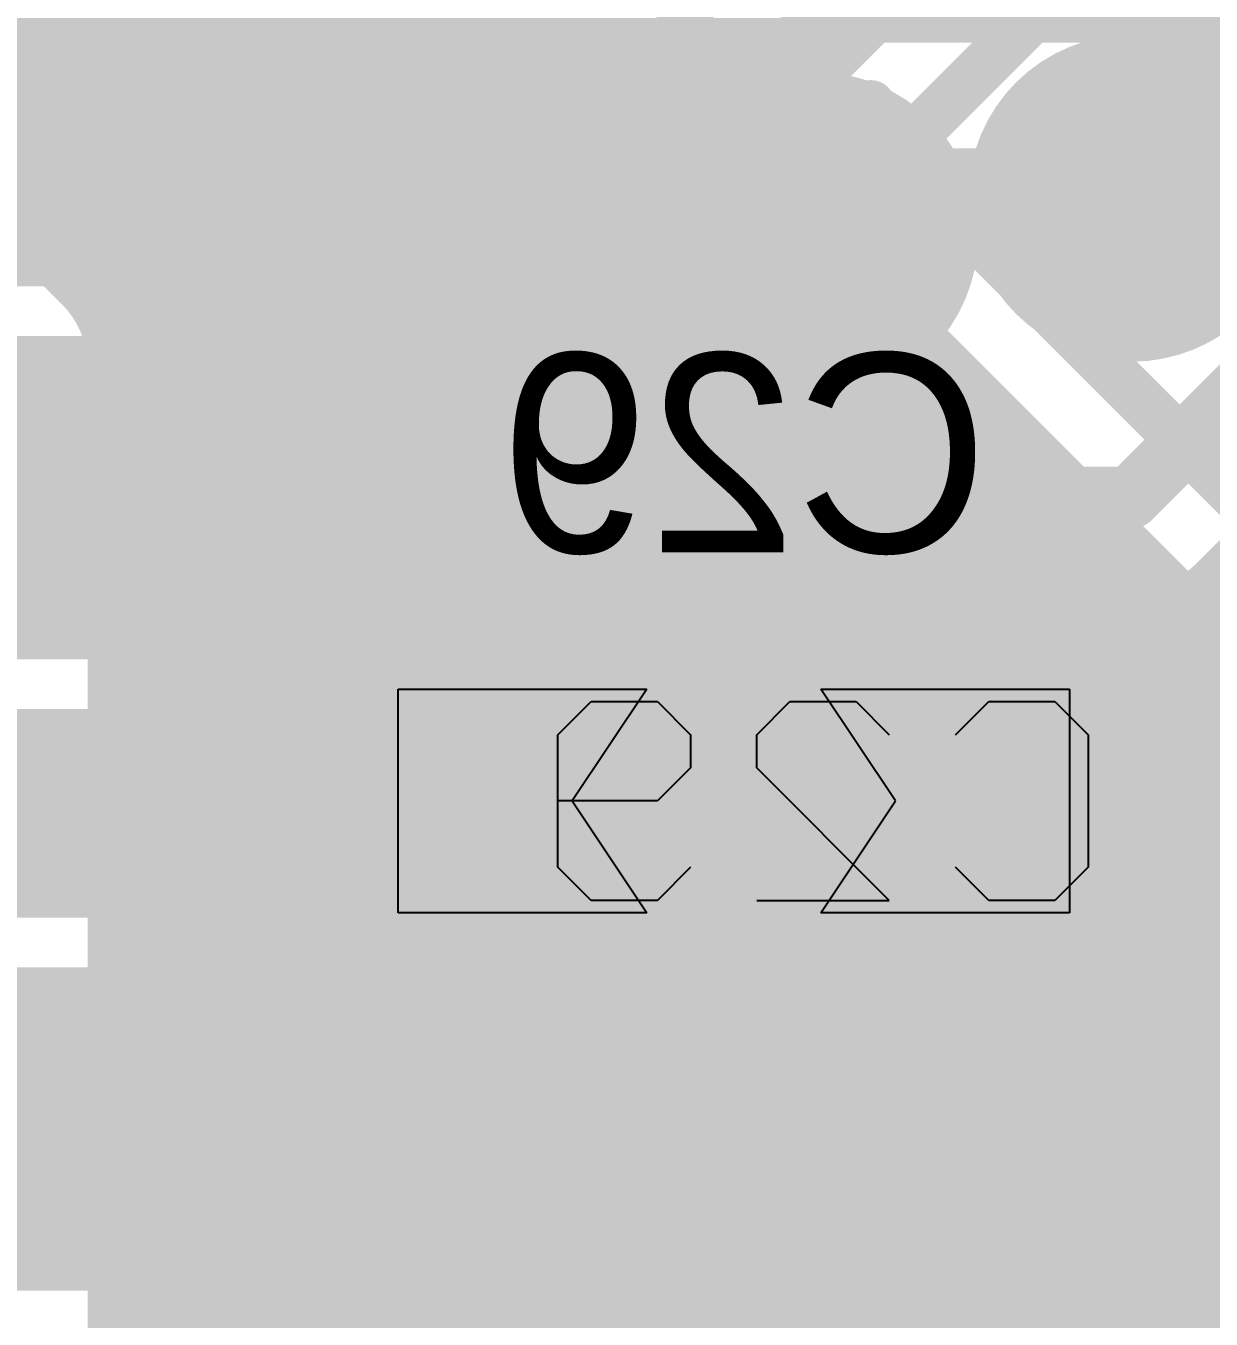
# Model space of a CAD drawing. Header units: millimetres. Extents: x 0.11 to 5.67, y 0.55 to 4.24.
# Drawn here: x 3.5719 to 3.7596, y 0.9071 to 1.1119 of the extents above; entities that cross this region are included whole.
import ezdxf

# ---------------------------------------------------------------- set-up
doc = ezdxf.new("R2010")
doc.units = ezdxf.units.MM
doc.header["$MEASUREMENT"] = 0
for name, color, linetype in [('BottomLayer', 5, 'Continuous'), ('BottomOverlay', 54, 'Continuous'), ('BottomPaste', 16, 'Continuous'), ('BottomSolder', 6, 'Continuous'), ('InternalPlane1', 76, 'Continuous'), ('InternalPlane2', 16, 'Continuous'), ('Mechanical3', 76, 'Continuous'), ('MultiLayer', 9, 'Continuous'), ('TopLayer', 1, 'Continuous'), ('TopPaste', 8, 'Continuous'), ('TopSolder', 216, 'Continuous'), ('ViaHoleLayer', 16, 'Continuous')]:
    doc.layers.add(name, color=color, linetype=linetype)

# ---------------------------------------------------------------- blocks, each defined once
blk = doc.blocks.new('SCVW06A25020_35')
at = {"layer": 'TopLayer', "const_width": 0.011811}
for points in [[(1.0166536, 0.211811, 1), (1.0284646, 0.211811, 1)], [(1.0166536, 0.188189, 1), (1.0284646, 0.188189, 1)], [(1.0166536, 0.111811, 1), (1.0284646, 0.111811, 1)], [(1.0166536, 0.088189, 1), (1.0284646, 0.088189, 1)]]:
    blk.add_lwpolyline(points, format="xyb", close=True, dxfattribs=at)
at = {"layer": 'TopLayer'}
for points in [[(0.9674409, 0.176378), (1.0225591, 0.176378), (0.9674409, 0.223622), (1.0225591, 0.223622)], [(0.9556299, 0.188189), (1.0343701, 0.188189), (0.9556299, 0.211811), (1.0343701, 0.211811)], [(0.9674409, 0.076378), (1.0225591, 0.076378), (0.9674409, 0.123622), (1.0225591, 0.123622)], [(0.9556299, 0.088189), (1.0343701, 0.088189), (0.9556299, 0.111811), (1.0343701, 0.111811)]]:
    blk.add_solid(points, dxfattribs=at)
at = {"layer": 'TopPaste', "const_width": 0.011811}
for points in [[(1.0166536, 0.211811, 1), (1.0284646, 0.211811, 1)], [(1.0166536, 0.188189, 1), (1.0284646, 0.188189, 1)], [(1.0166536, 0.111811, 1), (1.0284646, 0.111811, 1)], [(1.0166536, 0.088189, 1), (1.0284646, 0.088189, 1)]]:
    blk.add_lwpolyline(points, format="xyb", close=True, dxfattribs=at)
at = {"layer": 'TopPaste'}
for points in [[(0.9674409, 0.176378), (1.0225591, 0.176378), (0.9674409, 0.223622), (1.0225591, 0.223622)], [(0.9556299, 0.188189), (1.0343701, 0.188189), (0.9556299, 0.211811), (1.0343701, 0.211811)], [(0.9674409, 0.076378), (1.0225591, 0.076378), (0.9674409, 0.123622), (1.0225591, 0.123622)], [(0.9556299, 0.088189), (1.0343701, 0.088189), (0.9556299, 0.111811), (1.0343701, 0.111811)]]:
    blk.add_solid(points, dxfattribs=at)
at = {"layer": 'TopSolder', "const_width": 0.0137795}
for points in [[(1.0156694, 0.211811, 1), (1.0294488, 0.211811, 1)], [(1.0156694, 0.188189, 1), (1.0294488, 0.188189, 1)], [(1.0156694, 0.111811, 1), (1.0294488, 0.111811, 1)], [(1.0156694, 0.088189, 1), (1.0294488, 0.088189, 1)]]:
    blk.add_lwpolyline(points, format="xyb", close=True, dxfattribs=at)
at = {"layer": 'TopSolder'}
for points in [[(0.9674409, 0.1744095), (1.0225591, 0.1744095), (0.9674409, 0.2255905), (1.0225591, 0.2255905)], [(0.9536614, 0.188189), (1.0363386, 0.188189), (0.9536614, 0.211811), (1.0363386, 0.211811)], [(0.9674409, 0.0744095), (1.0225591, 0.0744095), (0.9674409, 0.1255905), (1.0225591, 0.1255905)], [(0.9536614, 0.088189), (1.0363386, 0.088189), (0.9536614, 0.111811), (1.0363386, 0.111811)]]:
    blk.add_solid(points, dxfattribs=at)
blk = doc.blocks.new('SMA_B_66')
at = {"layer": 'BottomLayer', "const_width": 0.0172244}
for points in [[(-0.1173722, 0.0172244, 1), (-0.1001478, 0.0172244, 1)], [(-0.0652068, 0.0172244, 1), (-0.0479824, 0.0172244, 1)], [(0.0440452, 0.0172244, 1), (0.0612696, 0.0172244, 1)], [(0.0962106, 0.0172244, 1), (0.113435, 0.0172244, 1)], [(-0.1173722, -0.0172244, 1), (-0.1001478, -0.0172244, 1)], [(0.0440452, -0.0172244, 1), (0.0612696, -0.0172244, 1)], [(0.0962106, -0.0172244, 1), (0.113435, -0.0172244, 1)], [(-0.0652068, -0.0172244, 1), (-0.0479824, -0.0172244, 1)]]:
    blk.add_lwpolyline(points, format="xyb", close=True, dxfattribs=at)
at = {"layer": 'BottomLayer'}
for points in [[(-0.0565946, 0.0344488), (-0.10876, 0.0344488), (-0.0565946, -0.0344488), (-0.10876, -0.0344488)], [(0.1048228, 0.0344488), (0.0526574, 0.0344488), (0.1048228, -0.0344488), (0.0526574, -0.0344488)], [(-0.0393702, 0.0172244), (-0.1259844, 0.0172244), (-0.0393702, -0.0172244), (-0.1259844, -0.0172244)], [(0.1220472, 0.0172244), (0.035433, 0.0172244), (0.1220472, -0.0172244), (0.035433, -0.0172244)]]:
    blk.add_solid(points, dxfattribs=at)
at = {"layer": 'BottomOverlay'}
for points, const_width in [([(0.1023621, 0.0570866), (-0.1062993, 0.0570866)], 0.007874), ([(-0.1062993, 0.0570866), (-0.1062993, 0.0462598)], 0.007874), ([(0.1023621, 0.0570866), (0.1023621, 0.0462598)], 0.007874), ([(0.0230314, 0.035), (-0.0269686, 0)], 0.005), ([(-0.0269686, 0.035), (-0.0269686, -0.035)], 0.005), ([(0.0230314, 0.035), (0.0230314, -0.035)], 0.005), ([(0.0230314, -0.035), (-0.0269686, 0)], 0.005), ([(-0.1062993, -0.0462598), (-0.1062993, -0.0570866)], 0.007874), ([(0.1023621, -0.0462598), (0.1023621, -0.0570866)], 0.007874), ([(0.1023621, -0.0570866), (-0.1062993, -0.0570866)], 0.007874)]:
    blk.add_lwpolyline(points, dxfattribs=dict(at, const_width=const_width))
for points, const_width in [([(-0.1082678, 0.0570866, 1), (-0.1043308, 0.0570866, 1)], 0.003937), ([(-0.1082678, 0.0570866, 1), (-0.1043308, 0.0570866, 1)], 0.003937), ([(0.1003936, 0.0570866, 1), (0.1043306, 0.0570866, 1)], 0.003937), ([(0.1003936, 0.0570866, 1), (0.1043306, 0.0570866, 1)], 0.003937), ([(-0.1082678, 0.0462598, 1), (-0.1043308, 0.0462598, 1)], 0.003937), ([(0.1003936, 0.0462598, 1), (0.1043306, 0.0462598, 1)], 0.003937), ([(-0.0282186, 0.035, 1), (-0.0257186, 0.035, 1)], 0.0025), ([(0.0217814, 0.035, 1), (0.0242814, 0.035, 1)], 0.0025), ([(0.0217814, 0.035, 1), (0.0242814, 0.035, 1)], 0.0025), ([(-0.0282186, 0, 1), (-0.0257186, 0, 1)], 0.0025), ([(-0.0282186, 0, 1), (-0.0257186, 0, 1)], 0.0025), ([(-0.0282186, -0.035, 1), (-0.0257186, -0.035, 1)], 0.0025), ([(0.0217814, -0.035, 1), (0.0242814, -0.035, 1)], 0.0025), ([(0.0217814, -0.035, 1), (0.0242814, -0.035, 1)], 0.0025), ([(-0.1082678, -0.0462598, 1), (-0.1043308, -0.0462598, 1)], 0.003937), ([(0.1003936, -0.0462598, 1), (0.1043306, -0.0462598, 1)], 0.003937), ([(-0.1082678, -0.0570866, 1), (-0.1043308, -0.0570866, 1)], 0.003937), ([(-0.1082678, -0.0570866, 1), (-0.1043308, -0.0570866, 1)], 0.003937), ([(0.1003936, -0.0570866, 1), (0.1043306, -0.0570866, 1)], 0.003937), ([(0.1003936, -0.0570866, 1), (0.1043306, -0.0570866, 1)], 0.003937)]:
    blk.add_lwpolyline(points, format="xyb", close=True, dxfattribs=dict(at, const_width=const_width))
at = {"layer": 'BottomPaste', "const_width": 0.0172244}
for points in [[(-0.1173722, 0.0172244, 1), (-0.1001478, 0.0172244, 1)], [(-0.0652068, 0.0172244, 1), (-0.0479824, 0.0172244, 1)], [(0.0440452, 0.0172244, 1), (0.0612696, 0.0172244, 1)], [(0.0962106, 0.0172244, 1), (0.113435, 0.0172244, 1)], [(-0.1173722, -0.0172244, 1), (-0.1001478, -0.0172244, 1)], [(0.0440452, -0.0172244, 1), (0.0612696, -0.0172244, 1)], [(0.0962106, -0.0172244, 1), (0.113435, -0.0172244, 1)], [(-0.0652068, -0.0172244, 1), (-0.0479824, -0.0172244, 1)]]:
    blk.add_lwpolyline(points, format="xyb", close=True, dxfattribs=at)
at = {"layer": 'BottomPaste'}
for points in [[(-0.0565946, 0.0344488), (-0.10876, 0.0344488), (-0.0565946, -0.0344488), (-0.10876, -0.0344488)], [(0.1048228, 0.0344488), (0.0526574, 0.0344488), (0.1048228, -0.0344488), (0.0526574, -0.0344488)], [(-0.0393702, 0.0172244), (-0.1259844, 0.0172244), (-0.0393702, -0.0172244), (-0.1259844, -0.0172244)], [(0.1220472, 0.0172244), (0.035433, 0.0172244), (0.1220472, -0.0172244), (0.035433, -0.0172244)]]:
    blk.add_solid(points, dxfattribs=at)
at = {"layer": 'BottomSolder', "const_width": 0.0191929}
for points in [[(-0.1183564, 0.0172244, 1), (-0.0991636, 0.0172244, 1)], [(-0.066191, 0.0172244, 1), (-0.0469982, 0.0172244, 1)], [(0.043061, 0.0172244, 1), (0.0622538, 0.0172244, 1)], [(0.0952264, 0.0172244, 1), (0.1144192, 0.0172244, 1)], [(-0.1183564, -0.0172244, 1), (-0.0991636, -0.0172244, 1)], [(-0.066191, -0.0172244, 1), (-0.0469982, -0.0172244, 1)], [(0.043061, -0.0172244, 1), (0.0622538, -0.0172244, 1)], [(0.0952264, -0.0172244, 1), (0.1144192, -0.0172244, 1)]]:
    blk.add_lwpolyline(points, format="xyb", close=True, dxfattribs=at)
at = {"layer": 'BottomSolder'}
for points in [[(-0.0565946, 0.0364173), (-0.10876, 0.0364173), (-0.0565946, -0.0364173), (-0.10876, -0.0364173)], [(0.1048228, 0.0364173), (0.0526574, 0.0364173), (0.1048228, -0.0364173), (0.0526574, -0.0364173)], [(-0.0374017, 0.0172244), (-0.1279529, 0.0172244), (-0.0374017, -0.0172244), (-0.1279529, -0.0172244)], [(0.1240157, 0.0172244), (0.0334645, 0.0172244), (0.1240157, -0.0172244), (0.0334645, -0.0172244)]]:
    blk.add_solid(points, dxfattribs=at)
at = {"layer": 'Mechanical3'}
for p, q in [((-0.1003937, -0.0003238), (-0.0872746, 0.0127953)), ((-0.0872746, 0.0127953), (-0.0741555, -0.0003238)), ((-0.0610363, -0.0265621), (-0.0610363, 0.0127953)), ((-0.0610363, 0.0127953), (-0.0413576, 0.0127953)), ((-0.0413576, 0.0127953), (-0.0347981, 0.0062357)), ((0.0045593, 0.0127953), (-0.0216789, 0.0127953)), ((-0.0216789, 0.0127953), (0.0045593, -0.0134429)), ((0.0242381, 0.0127953), (0.0176785, 0.0062357)), ((0.0373572, 0.0127953), (0.0242381, 0.0127953)), ((0.0439167, 0.0062357), (0.0373572, 0.0127953)), ((-0.0347981, 0.0062357), (-0.0347981, -0.0200025)), ((0.0439167, -0.0003238), (0.0439167, 0.0062357)), ((-0.1003937, -0.0265621), (-0.1003937, -0.0003238)), ((-0.0741555, -0.0003238), (-0.0741555, -0.0265621)), ((0.0373572, -0.0068834), (0.0439167, -0.0003238)), ((0.0373572, -0.0068834), (0.0307976, -0.0068834)), ((0.0307976, -0.0068834), (0.0373572, -0.0068834)), ((0.0439167, -0.0134429), (0.0373572, -0.0068834)), ((0.0045593, -0.0134429), (0.0045593, -0.0200025)), ((0.0439167, -0.0200025), (0.0439167, -0.0134429)), ((-0.0347981, -0.0200025), (-0.0413576, -0.0265621)), ((-0.0151193, -0.0265621), (-0.0216789, -0.0200025)), ((0.0045593, -0.0200025), (-0.0020002, -0.0265621)), ((0.0176785, -0.0200025), (0.0242381, -0.0265621)), ((0.0373572, -0.0265621), (0.0439167, -0.0200025)), ((-0.0413576, -0.0265621), (-0.0610363, -0.0265621)), ((-0.0020002, -0.0265621), (-0.0151193, -0.0265621)), ((0.0242381, -0.0265621), (0.0373572, -0.0265621))]:
    blk.add_line(p, q, dxfattribs=at)
blk = doc.blocks.new('CC0603_B_251')
at = {"layer": 'BottomLayer'}
for points in [[(-0.0531496, -0.0177165), (-0.0137796, -0.0177165), (-0.0531496, 0.0177165), (-0.0137796, 0.0177165)], [(0.0531495, 0.0177165), (0.0137795, 0.0177165), (0.0531495, -0.0177165), (0.0137795, -0.0177165)]]:
    blk.add_solid(points, dxfattribs=at)
at = {"layer": 'BottomOverlay', "const_width": 0.0070079}
for points in [[(-0.0603075, -0.025576, -0.2011811506940101), (-0.060352, 0.0254697)], [(0.0604228, 0.0254697, -0.2011811506940102), (0.0603783, -0.025576)]]:
    blk.add_lwpolyline(points, format="xyb", dxfattribs=at)
at = {"layer": 'BottomOverlay', "const_width": 0.0035039}
for points in [[(-0.062104, 0.0254697, 1), (-0.0586, 0.0254697, 1)], [(-0.0617166, 0.0255, 1), (-0.0582126, 0.0255, 1)], [(0.0582834, 0.0255, 1), (0.0617874, 0.0255, 1)], [(0.0586708, 0.0254697, 1), (0.0621748, 0.0254697, 1)], [(-0.0620595, -0.025576, 1), (-0.0585555, -0.025576, 1)], [(-0.0617914, -0.0255906, 1), (-0.0582874, -0.0255906, 1)], [(0.0582873, -0.0255906, 1), (0.0617913, -0.0255906, 1)], [(0.0586263, -0.025576, 1), (0.0621303, -0.025576, 1)]]:
    blk.add_lwpolyline(points, format="xyb", close=True, dxfattribs=at)
at = {"layer": 'BottomOverlay', "const_width": 0.0070079}
for points in [[(0.0600354, 0.0255), (-0.0599646, 0.0255)], [(0.0600393, -0.0255906), (-0.0600394, -0.0255906)]]:
    blk.add_lwpolyline(points, dxfattribs=at)
at = {"layer": 'BottomPaste'}
for p, q in [((-0.0531496, -0.0177165), (-0.0531496, 0.0177165)), ((-0.0531496, 0.0177165), (-0.0137796, 0.0177165)), ((-0.0137796, 0.0177165), (-0.0255906, 0)), ((0.0255905, 0), (0.0137795, 0.0177165)), ((0.0137795, 0.0177165), (0.0531495, 0.0177165)), ((0.0531495, 0.0177165), (0.0531495, -0.0177165)), ((-0.0255906, 0), (-0.0137796, -0.0177165)), ((0.0137795, -0.0177165), (0.0255905, 0)), ((-0.0137796, -0.0177165), (-0.0531496, -0.0177165)), ((0.0531495, -0.0177165), (0.0137795, -0.0177165))]:
    blk.add_line(p, q, dxfattribs=at)
at = {"layer": 'BottomSolder'}
for points in [[(-0.0551181, -0.019685), (-0.0118111, -0.019685), (-0.0551181, 0.019685), (-0.0118111, 0.019685)], [(0.055118, 0.019685), (0.011811, 0.019685), (0.055118, -0.019685), (0.011811, -0.019685)]]:
    blk.add_solid(points, dxfattribs=at)
at = {"layer": 'Mechanical3'}
for p, q in [((-0.0561024, 0.0105003), (-0.0508547, 0.015748)), ((-0.0508547, 0.015748), (-0.0403594, 0.015748)), ((-0.0403594, 0.015748), (-0.0351118, 0.0105003)), ((-0.0036259, 0.015748), (-0.0246165, 0.015748)), ((-0.0246165, 0.015748), (-0.0036259, -0.0052426)), ((0.0068694, 0.0105003), (0.0121171, 0.015748)), ((0.0121171, 0.015748), (0.0226124, 0.015748)), ((0.0226124, 0.015748), (0.02786, 0.0105003)), ((-0.0561024, -0.0104903), (-0.0561024, 0.0105003)), ((0.02786, 0.0105003), (0.02786, -0.0104903)), ((0.0068694, -0.0052426), (0.0121171, 5e-06)), ((0.0121171, 5e-06), (0.02786, 5e-06)), ((-0.0036259, -0.0052426), (-0.0036259, -0.0104903)), ((0.0068694, -0.0104903), (0.0068694, -0.0052426)), ((-0.0508547, -0.0157379), (-0.0561024, -0.0104903)), ((-0.0351118, -0.0104903), (-0.0403594, -0.0157379)), ((-0.0193688, -0.0157379), (-0.0246165, -0.0104903)), ((-0.0036259, -0.0104903), (-0.0088735, -0.0157379)), ((0.0121171, -0.0157379), (0.0068694, -0.0104903)), ((0.02786, -0.0104903), (0.0226124, -0.0157379)), ((-0.0403594, -0.0157379), (-0.0508547, -0.0157379)), ((-0.0088735, -0.0157379), (-0.0193688, -0.0157379)), ((0.0226124, -0.0157379), (0.0121171, -0.0157379))]:
    blk.add_line(p, q, dxfattribs=at)

msp = doc.modelspace()

# ---------------------------------------------------------------- linework, layer by layer
at = {"layer": 'BottomLayer', "const_width": 0.007874}
for points in [[(3.6866953, 1.1022295, -0.2573655912478343), (3.6722442, 1.1284449)], [(3.7151567, 1.0608586, -1.216251709040731), (3.6866953, 1.1022295)], [(3.5804411, 1.0705983, -0.198912367379658), (3.5856301, 1.0580708)], [(3.5804411, 1.0705983, -0.198912367379658), (3.5856301, 1.0580708)], [(3.6312281, 1.0206693, -1.439245093489623), (3.676181, 1.0374016)], [(3.676181, 1.0374016, -0.1800741937175456), (3.6699529, 1.0206693)]]:
    msp.add_lwpolyline(points, format="xyb", dxfattribs=at)
at = {"layer": 'BottomLayer'}
for points, const_width in [([(3.5442913, 1.1092481), (3.6789022, 1.1092481)], 0.007874), ([(3.5442913, 1.1067481), (3.5804411, 1.0705983)], 0.007874), ([(3.5496653, 1.1013741), (3.6849097, 1.1013741)], 0.007874), ([(3.5575393, 1.0935001), (3.6759454, 1.0935001)], 0.007874), ([(3.5654133, 1.0856261), (3.6722037, 1.0856261)], 0.007874), ([(3.7470472, 1.0846457), (3.8572834, 0.9744095)], 0.007874), ([(3.5732873, 1.0777521), (3.671279, 1.0777521)], 0.007874), ([(3.6968504, 1.0787402), (3.7223301, 1.0787402)], 0.007874), ([(3.7223301, 1.0787402), (3.8404403, 0.96063)], 0.007874), ([(3.581122, 1.0698781), (3.6728434, 1.0698781)], 0.007874), ([(3.585188, 1.0620041), (3.6435484, 1.0620041)], 0.007874), ([(3.6576326, 1.0620041), (3.6774913, 1.0620041)], 0.007874), ([(3.7151567, 1.0608586), (3.8279128, 0.9481025)], 0.007874), ([(3.5856301, 0.6387795), (3.5856301, 1.0580708)], 0.007874), ([(3.5856301, 1.0541301), (3.6312248, 1.0541301)], 0.007874), ([(3.6699562, 1.0541301), (3.6898349, 1.0541301)], 0.007874), ([(3.7038659, 1.0541301), (3.7218852, 1.0541301)], 0.007874), ([(3.5856301, 1.0462561), (3.6265807, 1.0462561)], 0.007874), ([(3.6746003, 1.0462561), (3.7297592, 1.0462561)], 0.007874), ([(3.5856301, 1.0383821), (3.6250188, 1.0383821)], 0.007874), ([(3.6505905, 1.0374016), (3.6505906, 1.0374015)], 0.0098425), ([(3.6505906, 0.9891732), (3.6505906, 1.0374015)], 0.0098425), ([(3.6761622, 1.0383821), (3.7376332, 1.0383821)], 0.007874), ([(3.5856301, 1.0305081), (3.625946, 1.0305081)], 0.007874), ([(3.675235, 1.0305081), (3.7455072, 1.0305081)], 0.007874), ([(3.5856301, 1.0226341), (3.6296909, 1.0226341)], 0.007874), ([(3.6714901, 1.0226341), (3.7533812, 1.0226341)], 0.007874), ([(3.617126, 1.0206693), (3.6312281, 1.0206693)], 0.007874), ([(3.617126, 0.9576771), (3.617126, 1.0206693)], 0.007874), ([(3.6699529, 1.0206693), (3.6840552, 1.0206693)], 0.007874), ([(3.6840552, 0.9576771), (3.6840552, 1.0206693)], 0.007874), ([(3.6860236, 1.0187008), (3.7490158, 1.0187008)], 0.007874), ([(3.6860236, 0.9596456), (3.6860236, 1.0187008)], 0.007874), ([(3.7490158, 0.9596456), (3.7490158, 1.0187008)], 0.007874), ([(3.5856301, 1.0147601), (3.617126, 1.0147601)], 0.007874), ([(3.7175197, 0.9891732), (3.7175197, 1.0147637)], 0.007874), ([(3.7490158, 1.0147601), (3.7612552, 1.0147601)], 0.007874), ([(3.5856301, 1.0068861), (3.617126, 1.0068861)], 0.007874), ([(3.7490158, 1.0068861), (3.7691292, 1.0068861)], 0.007874), ([(3.5856301, 0.9990121), (3.617126, 0.9990121)], 0.007874), ([(3.7490158, 0.9990121), (3.7770032, 0.9990121)], 0.007874), ([(3.7165354, 0.9881889), (3.7175197, 0.9891732)], 0.019685), ([(3.7165354, 0.9537402), (3.7165354, 0.9881889)], 0.019685), ([(3.5856301, 0.9911381), (3.617126, 0.9911381)], 0.007874), ([(3.7490158, 0.9911381), (3.7848772, 0.9911381)], 0.007874), ([(3.6899607, 0.9891732), (3.7175197, 0.9891732)], 0.007874), ([(3.7175197, 0.9891732), (3.7450787, 0.9891732)], 0.007874), ([(3.7175197, 0.9635827), (3.7175197, 0.9891732)], 0.007874), ([(3.5856301, 0.9832641), (3.617126, 0.9832641)], 0.007874), ([(3.7490158, 0.9832641), (3.7927512, 0.9832641)], 0.007874), ([(3.5856301, 0.9753901), (3.617126, 0.9753901)], 0.007874), ([(3.7490158, 0.9753901), (3.8006252, 0.9753901)], 0.007874), ([(3.5856301, 0.9675161), (3.617126, 0.9675161)], 0.007874), ([(3.7490158, 0.9675161), (3.8084992, 0.9675161)], 0.007874), ([(3.5856301, 0.9596421), (3.617126, 0.9596421)], 0.007874), ([(3.6840552, 0.9596421), (3.8163732, 0.9596421)], 0.007874), ([(3.6860236, 0.9596456), (3.7490158, 0.9596456)], 0.007874), ([(3.617126, 0.9576771), (3.6840552, 0.9576771)], 0.007874), ([(3.5856301, 0.9517681), (3.8242472, 0.9517681)], 0.007874), ([(3.5856301, 0.9438941), (3.8346279, 0.9438941)], 0.007874), ([(3.5856301, 0.9360201), (3.8444882, 0.9360201)], 0.007874), ([(3.5856301, 0.9281461), (3.8444882, 0.9281461)], 0.007874), ([(3.5856301, 0.9202721), (3.8444882, 0.9202721)], 0.007874), ([(3.5856301, 0.9123981), (3.8444882, 0.9123981)], 0.007874), ([(3.5856301, 0.9045241), (3.8444882, 0.9045241)], 0.007874)]:
    msp.add_lwpolyline(points, dxfattribs=dict(at, const_width=const_width))
for points, const_width in [([(3.6769337, 1.1092481, 1), (3.6808707, 1.1092481, 1)], 0.003937), ([(3.6847268, 1.1022295, 1), (3.6886638, 1.1022295, 1)], 0.003937), ([(3.6847268, 1.1022295, 1), (3.6886638, 1.1022295, 1)], 0.003937), ([(3.6829412, 1.1013741, 1), (3.6868782, 1.1013741, 1)], 0.003937), ([(3.6739769, 1.0935001, 1), (3.6779139, 1.0935001, 1)], 0.003937), ([(3.7411417, 1.0846457, 1), (3.7529527, 1.0846457, 1)], 0.011811), ([(3.6909449, 1.0787402, 1), (3.7027559, 1.0787402, 1)], 0.011811), ([(3.6702352, 1.0856261, 1), (3.6741722, 1.0856261, 1)], 0.003937), ([(3.7450787, 1.0846457, 1), (3.7490157, 1.0846457, 1)], 0.003937), ([(3.5713188, 1.0777521, 1), (3.5752558, 1.0777521, 1)], 0.003937), ([(3.6693105, 1.0777521, 1), (3.6732475, 1.0777521, 1)], 0.003937), ([(3.6948819, 1.0787402, 1), (3.6988189, 1.0787402, 1)], 0.003937), ([(3.7203616, 1.0787402, 1), (3.7242986, 1.0787402, 1)], 0.003937), ([(3.7203616, 1.0787402, 1), (3.7242986, 1.0787402, 1)], 0.003937), ([(3.5784726, 1.0705983, 1), (3.5824096, 1.0705983, 1)], 0.003937), ([(3.5784726, 1.0705983, 1), (3.5824096, 1.0705983, 1)], 0.003937), ([(3.5784726, 1.0705983, 1), (3.5824096, 1.0705983, 1)], 0.003937), ([(3.5791535, 1.0698781, 1), (3.5830905, 1.0698781, 1)], 0.003937), ([(3.6708749, 1.0698781, 1), (3.6748119, 1.0698781, 1)], 0.003937), ([(3.5832195, 1.0620041, 1), (3.5871565, 1.0620041, 1)], 0.003937), ([(3.6415799, 1.0620041, 1), (3.6455169, 1.0620041, 1)], 0.003937), ([(3.6556641, 1.0620041, 1), (3.6596011, 1.0620041, 1)], 0.003937), ([(3.6755228, 1.0620041, 1), (3.6794598, 1.0620041, 1)], 0.003937), ([(3.7131882, 1.0608586, 1), (3.7171252, 1.0608586, 1)], 0.003937), ([(3.7131882, 1.0608586, 1), (3.7171252, 1.0608586, 1)], 0.003937), ([(3.5836616, 1.0580708, 1), (3.5875986, 1.0580708, 1)], 0.003937), ([(3.5836616, 1.0580708, 1), (3.5875986, 1.0580708, 1)], 0.003937), ([(3.5836616, 1.0580708, 1), (3.5875986, 1.0580708, 1)], 0.003937), ([(3.5836616, 1.0541301, 1), (3.5875986, 1.0541301, 1)], 0.003937), ([(3.6292563, 1.0541301, 1), (3.6331933, 1.0541301, 1)], 0.003937), ([(3.6679877, 1.0541301, 1), (3.6719247, 1.0541301, 1)], 0.003937), ([(3.6878664, 1.0541301, 1), (3.6918034, 1.0541301, 1)], 0.003937), ([(3.7018974, 1.0541301, 1), (3.7058344, 1.0541301, 1)], 0.003937), ([(3.7199167, 1.0541301, 1), (3.7238537, 1.0541301, 1)], 0.003937), ([(3.5836616, 1.0462561, 1), (3.5875986, 1.0462561, 1)], 0.003937), ([(3.6246122, 1.0462561, 1), (3.6285492, 1.0462561, 1)], 0.003937), ([(3.644685, 1.0374016, 1), (3.656496, 1.0374016, 1)], 0.011811), ([(3.6726318, 1.0462561, 1), (3.6765688, 1.0462561, 1)], 0.003937), ([(3.7277907, 1.0462561, 1), (3.7317277, 1.0462561, 1)], 0.003937), ([(3.5836616, 1.0383821, 1), (3.5875986, 1.0383821, 1)], 0.003937), ([(3.6230503, 1.0383821, 1), (3.6269873, 1.0383821, 1)], 0.003937), ([(3.6481299, 1.0374016, 1), (3.6530511, 1.0374016, 1)], 0.0049212), ([(3.64813, 1.0374015, 1), (3.6530512, 1.0374015, 1)], 0.0049212), ([(3.64813, 1.0374015, 1), (3.6530512, 1.0374015, 1)], 0.0049212), ([(3.6741937, 1.0383821, 1), (3.6781307, 1.0383821, 1)], 0.003937), ([(3.6742125, 1.0374016, 1), (3.6781495, 1.0374016, 1)], 0.003937), ([(3.6742125, 1.0374016, 1), (3.6781495, 1.0374016, 1)], 0.003937), ([(3.7356647, 1.0383821, 1), (3.7396017, 1.0383821, 1)], 0.003937), ([(3.5836616, 1.0305081, 1), (3.5875986, 1.0305081, 1)], 0.003937), ([(3.6239775, 1.0305081, 1), (3.6279145, 1.0305081, 1)], 0.003937), ([(3.6732665, 1.0305081, 1), (3.6772035, 1.0305081, 1)], 0.003937), ([(3.7435387, 1.0305081, 1), (3.7474757, 1.0305081, 1)], 0.003937), ([(3.5836616, 1.0226341, 1), (3.5875986, 1.0226341, 1)], 0.003937), ([(3.6277224, 1.0226341, 1), (3.6316594, 1.0226341, 1)], 0.003937), ([(3.6695216, 1.0226341, 1), (3.6734586, 1.0226341, 1)], 0.003937), ([(3.7514127, 1.0226341, 1), (3.7553497, 1.0226341, 1)], 0.003937), ([(3.6151575, 1.0206693, 1), (3.6190945, 1.0206693, 1)], 0.003937), ([(3.6151575, 1.0206693, 1), (3.6190945, 1.0206693, 1)], 0.003937), ([(3.6292596, 1.0206693, 1), (3.6331966, 1.0206693, 1)], 0.003937), ([(3.6292596, 1.0206693, 1), (3.6331966, 1.0206693, 1)], 0.003937), ([(3.6679844, 1.0206693, 1), (3.6719214, 1.0206693, 1)], 0.003937), ([(3.6679844, 1.0206693, 1), (3.6719214, 1.0206693, 1)], 0.003937), ([(3.6820867, 1.0206693, 1), (3.6860237, 1.0206693, 1)], 0.003937), ([(3.6820867, 1.0206693, 1), (3.6860237, 1.0206693, 1)], 0.003937), ([(3.6840551, 1.0187008, 1), (3.6879921, 1.0187008, 1)], 0.003937), ([(3.6840551, 1.0187008, 1), (3.6879921, 1.0187008, 1)], 0.003937), ([(3.7470473, 1.0187008, 1), (3.7509843, 1.0187008, 1)], 0.003937), ([(3.7470473, 1.0187008, 1), (3.7509843, 1.0187008, 1)], 0.003937), ([(3.5836616, 1.0147601, 1), (3.5875986, 1.0147601, 1)], 0.003937), ([(3.6151575, 1.0147601, 1), (3.6190945, 1.0147601, 1)], 0.003937), ([(3.7155512, 1.0147637, 1), (3.7194882, 1.0147637, 1)], 0.003937), ([(3.7470473, 1.0147601, 1), (3.7509843, 1.0147601, 1)], 0.003937), ([(3.7592867, 1.0147601, 1), (3.7632237, 1.0147601, 1)], 0.003937), ([(3.5836616, 1.0068861, 1), (3.5875986, 1.0068861, 1)], 0.003937), ([(3.6151575, 1.0068861, 1), (3.6190945, 1.0068861, 1)], 0.003937), ([(3.7470473, 1.0068861, 1), (3.7509843, 1.0068861, 1)], 0.003937), ([(3.5836616, 0.9990121, 1), (3.5875986, 0.9990121, 1)], 0.003937), ([(3.6151575, 0.9990121, 1), (3.6190945, 0.9990121, 1)], 0.003937), ([(3.7470473, 0.9990121, 1), (3.7509843, 0.9990121, 1)], 0.003937), ([(3.7116142, 0.9881889, 1), (3.7214566, 0.9881889, 1)], 0.0098425), ([(3.7116142, 0.9881889, 1), (3.7214566, 0.9881889, 1)], 0.0098425), ([(3.7125985, 0.9891732, 1), (3.7224409, 0.9891732, 1)], 0.0098425), ([(3.5836616, 0.9911381, 1), (3.5875986, 0.9911381, 1)], 0.003937), ([(3.6151575, 0.9911381, 1), (3.6190945, 0.9911381, 1)], 0.003937), ([(3.64813, 0.9891732, 1), (3.6530512, 0.9891732, 1)], 0.0049212), ([(3.7470473, 0.9911381, 1), (3.7509843, 0.9911381, 1)], 0.003937), ([(3.6879922, 0.9891732, 1), (3.6919292, 0.9891732, 1)], 0.003937), ([(3.7155512, 0.9891732, 1), (3.7194882, 0.9891732, 1)], 0.003937), ([(3.7155512, 0.9891732, 1), (3.7194882, 0.9891732, 1)], 0.003937), ([(3.7155512, 0.9891732, 1), (3.7194882, 0.9891732, 1)], 0.003937), ([(3.7155512, 0.9891732, 1), (3.7194882, 0.9891732, 1)], 0.003937), ([(3.7431102, 0.9891732, 1), (3.7470472, 0.9891732, 1)], 0.003937), ([(3.5836616, 0.9832641, 1), (3.5875986, 0.9832641, 1)], 0.003937), ([(3.6151575, 0.9832641, 1), (3.6190945, 0.9832641, 1)], 0.003937), ([(3.7470473, 0.9832641, 1), (3.7509843, 0.9832641, 1)], 0.003937), ([(3.5836616, 0.9753901, 1), (3.5875986, 0.9753901, 1)], 0.003937), ([(3.6151575, 0.9753901, 1), (3.6190945, 0.9753901, 1)], 0.003937), ([(3.7470473, 0.9753901, 1), (3.7509843, 0.9753901, 1)], 0.003937), ([(3.5836616, 0.9675161, 1), (3.5875986, 0.9675161, 1)], 0.003937), ([(3.6151575, 0.9675161, 1), (3.6190945, 0.9675161, 1)], 0.003937), ([(3.7470473, 0.9675161, 1), (3.7509843, 0.9675161, 1)], 0.003937), ([(3.7155512, 0.9635827, 1), (3.7194882, 0.9635827, 1)], 0.003937), ([(3.7106299, 0.9537402, 1), (3.7224409, 0.9537402, 1)], 0.011811), ([(3.5836616, 0.9596421, 1), (3.5875986, 0.9596421, 1)], 0.003937), ([(3.6151575, 0.9596421, 1), (3.6190945, 0.9596421, 1)], 0.003937), ([(3.6820867, 0.9596421, 1), (3.6860237, 0.9596421, 1)], 0.003937), ([(3.6840551, 0.9596456, 1), (3.6879921, 0.9596456, 1)], 0.003937), ([(3.6840551, 0.9596456, 1), (3.6879921, 0.9596456, 1)], 0.003937), ([(3.7116142, 0.9537402, 1), (3.7214566, 0.9537402, 1)], 0.0098425), ([(3.7470473, 0.9596456, 1), (3.7509843, 0.9596456, 1)], 0.003937), ([(3.7470473, 0.9596456, 1), (3.7509843, 0.9596456, 1)], 0.003937), ([(3.6151575, 0.9576771, 1), (3.6190945, 0.9576771, 1)], 0.003937), ([(3.6151575, 0.9576771, 1), (3.6190945, 0.9576771, 1)], 0.003937), ([(3.6820867, 0.9576771, 1), (3.6860237, 0.9576771, 1)], 0.003937), ([(3.6820867, 0.9576771, 1), (3.6860237, 0.9576771, 1)], 0.003937), ([(3.5836616, 0.9517681, 1), (3.5875986, 0.9517681, 1)], 0.003937), ([(3.5836616, 0.9438941, 1), (3.5875986, 0.9438941, 1)], 0.003937), ([(3.5836616, 0.9360201, 1), (3.5875986, 0.9360201, 1)], 0.003937), ([(3.5836616, 0.9281461, 1), (3.5875986, 0.9281461, 1)], 0.003937), ([(3.5836616, 0.9202721, 1), (3.5875986, 0.9202721, 1)], 0.003937), ([(3.5836616, 0.9123981, 1), (3.5875986, 0.9123981, 1)], 0.003937), ([(3.5836616, 0.9045241, 1), (3.5875986, 0.9045241, 1)], 0.003937)]:
    msp.add_lwpolyline(points, format="xyb", close=True, dxfattribs=dict(at, const_width=const_width))
at = {"layer": 'InternalPlane1', "const_width": 0.0259055}
for points in [[(3.7340945, 1.0846457, 1), (3.7599999, 1.0846457, 1)], [(3.6838977, 1.0787402, 1), (3.7098031, 1.0787402, 1)], [(3.6376378, 1.0374016, 1), (3.6635432, 1.0374016, 1)]]:
    msp.add_lwpolyline(points, format="xyb", close=True, dxfattribs=at)
at = {"layer": 'InternalPlane2', "const_width": 0.0259055}
for points in [[(3.7340945, 1.0846457, 1), (3.7599999, 1.0846457, 1)], [(3.6838977, 1.0787402, 1), (3.7098031, 1.0787402, 1)], [(3.6376378, 1.0374016, 1), (3.6635432, 1.0374016, 1)], [(3.7035827, 0.9537402, 1), (3.7294881, 0.9537402, 1)]]:
    msp.add_lwpolyline(points, format="xyb", close=True, dxfattribs=at)
at = {"layer": 'MultiLayer', "const_width": 0.011811}
for points in [[(3.7411417, 1.0846457, 1), (3.7529527, 1.0846457, 1)], [(3.6909449, 1.0787402, 1), (3.7027559, 1.0787402, 1)], [(3.644685, 1.0374016, 1), (3.656496, 1.0374016, 1)], [(3.7106299, 0.9537402, 1), (3.7224409, 0.9537402, 1)]]:
    msp.add_lwpolyline(points, format="xyb", close=True, dxfattribs=at)
at = {"layer": 'TopLayer'}
for points, const_width in [([(3.757874, 1.0974409), (3.757874, 1.6515748)], 0.007874), ([(3.6973804, 1.1043252), (3.7253937, 1.1323385)], 0.007874), ([(3.7468505, 1.0372048), (3.8405512, 1.1309055)], 0.0098425), ([(3.6968504, 1.0787402), (3.7431102, 1.125)], 0.007874), ([(3.4803149, 1.1092481), (3.7023033, 1.1092481)], 0.007874), ([(3.4803149, 1.1013741), (3.6849097, 1.1013741)], 0.007874), ([(3.7470472, 1.0866141), (3.757874, 1.0974409)], 0.007874), ([(3.4803149, 1.0935001), (3.6759454, 1.0935001)], 0.007874), ([(3.7470472, 1.0846457), (3.7470472, 1.0866141)], 0.007874), ([(3.4803149, 1.0856261), (3.6722037, 1.0856261)], 0.007874), ([(3.4803149, 1.0777521), (3.671279, 1.0777521)], 0.007874), ([(3.5493701, 1.0746064), (3.6044883, 1.0746064)], 0.007874), ([(3.6193086, 1.0698781), (3.6728434, 1.0698781)], 0.007874), ([(3.6265378, 1.0620041), (3.6435484, 1.0620041)], 0.007874), ([(3.6576326, 1.0620041), (3.6774913, 1.0620041)], 0.007874), ([(3.6291339, 1.0559055), (3.6329134, 1.0559055)], 0.007874), ([(3.6682676, 1.0559055), (3.6852983, 1.0559055)], 0.007874), ([(3.7600739, 1.0239814), (3.784449, 1.0483565)], 0.007874), ([(3.5769292, 1.0372048), (3.5775197, 1.0377953)], 0.0098425), ([(3.5769292, 1.0372048), (3.7468505, 1.0372048)], 0.0098425), ([(3.7585727, 1.0226341), (3.784449, 1.0226341)], 0.007874), ([(3.6291339, 1.0185041), (3.6333348, 1.0185041)], 0.007874), ([(3.6678462, 1.0185041), (3.7468505, 1.0185041)], 0.007874), ([(3.6277649, 1.0147601), (3.6386642, 1.0147601)], 0.007874), ([(3.6625168, 1.0147601), (3.784449, 1.0147601)], 0.007874), ([(3.6221615, 1.0068861), (3.784449, 1.0068861)], 0.007874), ([(3.5493701, 0.9998032), (3.6044883, 0.9998032)], 0.007874), ([(3.4803149, 0.9990121), (3.784449, 0.9990121)], 0.007874), ([(3.4803149, 0.9911381), (3.784449, 0.9911381)], 0.007874), ([(3.4803149, 0.9832641), (3.784449, 0.9832641)], 0.007874), ([(3.4803149, 0.9753901), (3.784449, 0.9753901)], 0.007874), ([(3.5493701, 0.9746064), (3.6044883, 0.9746064)], 0.007874), ([(3.6221693, 0.9675161), (3.784449, 0.9675161)], 0.007874), ([(3.6277683, 0.9596421), (3.784449, 0.9596421)], 0.007874), ([(3.6299304, 0.9517681), (3.784449, 0.9517681)], 0.007874), ([(3.6300788, 0.9253937), (3.6300788, 0.9490159)], 0.007874), ([(3.6300788, 0.9438941), (3.784449, 0.9438941)], 0.007874), ([(3.6300788, 0.9360201), (3.784449, 0.9360201)], 0.007874), ([(3.6300788, 0.9281461), (3.784449, 0.9281461)], 0.007874), ([(3.6295611, 0.9202721), (3.784449, 0.9202721)], 0.007874), ([(3.6265334, 0.9123981), (3.784449, 0.9123981)], 0.007874), ([(3.6192982, 0.9045241), (3.784449, 0.9045241)], 0.007874)]:
    msp.add_lwpolyline(points, dxfattribs=dict(at, const_width=const_width))
for points, const_width in [([(3.7003348, 1.1092481, 1), (3.7042718, 1.1092481, 1)], 0.003937), ([(3.6954119, 1.1043252, 1), (3.6993489, 1.1043252, 1)], 0.003937), ([(3.6954119, 1.1043252, 1), (3.6993489, 1.1043252, 1)], 0.003937), ([(3.6829412, 1.1013741, 1), (3.6868782, 1.1013741, 1)], 0.003937), ([(3.7559055, 1.0974409, 1), (3.7598425, 1.0974409, 1)], 0.003937), ([(3.7559055, 1.0974409, 1), (3.7598425, 1.0974409, 1)], 0.003937), ([(3.6739769, 1.0935001, 1), (3.6779139, 1.0935001, 1)], 0.003937), ([(3.7411417, 1.0846457, 1), (3.7529527, 1.0846457, 1)], 0.011811), ([(3.6909449, 1.0787402, 1), (3.7027559, 1.0787402, 1)], 0.011811), ([(3.7450787, 1.0866141, 1), (3.7490157, 1.0866141, 1)], 0.003937), ([(3.7450787, 1.0866141, 1), (3.7490157, 1.0866141, 1)], 0.003937), ([(3.6702352, 1.0856261, 1), (3.6741722, 1.0856261, 1)], 0.003937), ([(3.7450787, 1.0846457, 1), (3.7490157, 1.0846457, 1)], 0.003937), ([(3.6693105, 1.0777521, 1), (3.6732475, 1.0777521, 1)], 0.003937), ([(3.6948819, 1.0787402, 1), (3.6988189, 1.0787402, 1)], 0.003937), ([(3.6025198, 1.0746064, 1), (3.6064568, 1.0746064, 1)], 0.003937), ([(3.6025198, 1.0746064, 1), (3.6064568, 1.0746064, 1)], 0.003937), ([(3.6173401, 1.0698781, 1), (3.6212771, 1.0698781, 1)], 0.003937), ([(3.6708749, 1.0698781, 1), (3.6748119, 1.0698781, 1)], 0.003937), ([(3.6245693, 1.0620041, 1), (3.6285063, 1.0620041, 1)], 0.003937), ([(3.6415799, 1.0620041, 1), (3.6455169, 1.0620041, 1)], 0.003937), ([(3.6556641, 1.0620041, 1), (3.6596011, 1.0620041, 1)], 0.003937), ([(3.6755228, 1.0620041, 1), (3.6794598, 1.0620041, 1)], 0.003937), ([(3.6271654, 1.0559055, 1), (3.6311024, 1.0559055, 1)], 0.003937), ([(3.6271654, 1.0559055, 1), (3.6311024, 1.0559055, 1)], 0.003937), ([(3.6309449, 1.0559055, 1), (3.6348819, 1.0559055, 1)], 0.003937), ([(3.6309449, 1.0559055, 1), (3.6348819, 1.0559055, 1)], 0.003937), ([(3.6662991, 1.0559055, 1), (3.6702361, 1.0559055, 1)], 0.003937), ([(3.6662991, 1.0559055, 1), (3.6702361, 1.0559055, 1)], 0.003937), ([(3.6833298, 1.0559055, 1), (3.6872668, 1.0559055, 1)], 0.003937), ([(3.6833298, 1.0559055, 1), (3.6872668, 1.0559055, 1)], 0.003937), ([(3.644685, 1.0374016, 1), (3.656496, 1.0374016, 1)], 0.011811), ([(3.5750591, 1.0377953, 1), (3.5799803, 1.0377953, 1)], 0.0049212), ([(3.5744686, 1.0372048, 1), (3.5793898, 1.0372048, 1)], 0.0049212), ([(3.5744686, 1.0372048, 1), (3.5793898, 1.0372048, 1)], 0.0049212), ([(3.7443899, 1.0372048, 1), (3.7493111, 1.0372048, 1)], 0.0049212), ([(3.7443899, 1.0372048, 1), (3.7493111, 1.0372048, 1)], 0.0049212), ([(3.7566042, 1.0226341, 1), (3.7605412, 1.0226341, 1)], 0.003937), ([(3.7581054, 1.0239814, 1), (3.7620424, 1.0239814, 1)], 0.003937), ([(3.7581054, 1.0239814, 1), (3.7620424, 1.0239814, 1)], 0.003937), ([(3.7581054, 1.0239814, 1), (3.7620424, 1.0239814, 1)], 0.003937), ([(3.6271654, 1.0185041, 1), (3.6311024, 1.0185041, 1)], 0.003937), ([(3.6271654, 1.0185041, 1), (3.6311024, 1.0185041, 1)], 0.003937), ([(3.6313663, 1.0185041, 1), (3.6353033, 1.0185041, 1)], 0.003937), ([(3.6313663, 1.0185041, 1), (3.6353033, 1.0185041, 1)], 0.003937), ([(3.6658777, 1.0185041, 1), (3.6698147, 1.0185041, 1)], 0.003937), ([(3.6658777, 1.0185041, 1), (3.6698147, 1.0185041, 1)], 0.003937), ([(3.744882, 1.0185041, 1), (3.748819, 1.0185041, 1)], 0.003937), ([(3.744882, 1.0185041, 1), (3.748819, 1.0185041, 1)], 0.003937), ([(3.744882, 1.0185041, 1), (3.748819, 1.0185041, 1)], 0.003937), ([(3.6257964, 1.0147601, 1), (3.6297334, 1.0147601, 1)], 0.003937), ([(3.6366957, 1.0147601, 1), (3.6406327, 1.0147601, 1)], 0.003937), ([(3.6605483, 1.0147601, 1), (3.6644853, 1.0147601, 1)], 0.003937), ([(3.620193, 1.0068861, 1), (3.62413, 1.0068861, 1)], 0.003937), ([(3.6025198, 0.9998032, 1), (3.6064568, 0.9998032, 1)], 0.003937), ([(3.6025198, 0.9998032, 1), (3.6064568, 0.9998032, 1)], 0.003937), ([(3.6025198, 0.9746064, 1), (3.6064568, 0.9746064, 1)], 0.003937), ([(3.6025198, 0.9746064, 1), (3.6064568, 0.9746064, 1)], 0.003937), ([(3.6202008, 0.9675161, 1), (3.6241378, 0.9675161, 1)], 0.003937), ([(3.7106299, 0.9537402, 1), (3.7224409, 0.9537402, 1)], 0.011811), ([(3.6257998, 0.9596421, 1), (3.6297368, 0.9596421, 1)], 0.003937), ([(3.6279619, 0.9517681, 1), (3.6318989, 0.9517681, 1)], 0.003937), ([(3.6281103, 0.9490159, 1), (3.6320473, 0.9490159, 1)], 0.003937), ([(3.6281103, 0.9490159, 1), (3.6320473, 0.9490159, 1)], 0.003937), ([(3.6281103, 0.9438941, 1), (3.6320473, 0.9438941, 1)], 0.003937), ([(3.6281103, 0.9360201, 1), (3.6320473, 0.9360201, 1)], 0.003937), ([(3.6281103, 0.9281461, 1), (3.6320473, 0.9281461, 1)], 0.003937), ([(3.6281103, 0.9253937, 1), (3.6320473, 0.9253937, 1)], 0.003937), ([(3.6281103, 0.9253937, 1), (3.6320473, 0.9253937, 1)], 0.003937), ([(3.6275926, 0.9202721, 1), (3.6315296, 0.9202721, 1)], 0.003937), ([(3.6245649, 0.9123981, 1), (3.6285019, 0.9123981, 1)], 0.003937), ([(3.6173297, 0.9045241, 1), (3.6212667, 0.9045241, 1)], 0.003937)]:
    msp.add_lwpolyline(points, format="xyb", close=True, dxfattribs=dict(at, const_width=const_width))
at = {"layer": 'TopLayer', "const_width": 0.007874}
for points in [[(3.6852983, 1.0559055, -0.7979461289297264), (3.6973804, 1.1043252)], [(3.6044883, 1.0746064, -0.3364490222229064), (3.6291339, 1.0559055)], [(3.6329134, 1.0559055, -0.4008918628686367), (3.6682676, 1.0559055)], [(3.7600739, 1.0239814, -0.198912367379658), (3.7468505, 1.0185041)], [(3.7600739, 1.0239814, -0.198912367379658), (3.7468505, 1.0185041)], [(3.6291339, 1.0185041, -0.3364490222229065), (3.6044883, 0.9998032)], [(3.6678462, 1.0185041, -0.3878724839911143), (3.6333348, 1.0185041)], [(3.6044883, 0.9746064, -0.4142135623730951), (3.6300788, 0.9490159)], [(3.6300788, 0.9253937, -0.3083823165230249), (3.6138442, 0.9015748)]]:
    msp.add_lwpolyline(points, format="xyb", dxfattribs=at)
at = {"layer": 'ViaHoleLayer', "const_width": 0.0059055}
for points in [[(3.7440945, 1.0846457, 1), (3.7499999, 1.0846457, 1)], [(3.6938977, 1.0787402, 1), (3.6998031, 1.0787402, 1)], [(3.6476378, 1.0374016, 1), (3.6535432, 1.0374016, 1)], [(3.7135827, 0.9537402, 1), (3.7194881, 0.9537402, 1)]]:
    msp.add_lwpolyline(points, format="xyb", close=True, dxfattribs=at)

# ---------------------------------------------------------------- block references
for name, p, rotation in [('SCVW06A25020_35', (2.5819292, 0.8372048), 360), ('SMA_B_66', (3.8080709, 1.1456693), 180), ('CC0603_B_251', (3.6840551, 0.9891732), 180)]:
    msp.add_blockref(name, p, dxfattribs=dict(rotation=rotation))

# ---------------------------------------------------------------- texts
at = {"layer": 'BottomOverlay', "text_generation_flag": 2}
msp.add_text('C29', height=0.0314961, dxfattribs=at).set_placement((3.7244094, 1.0285433))

doc.saveas('drawing.dxf')
